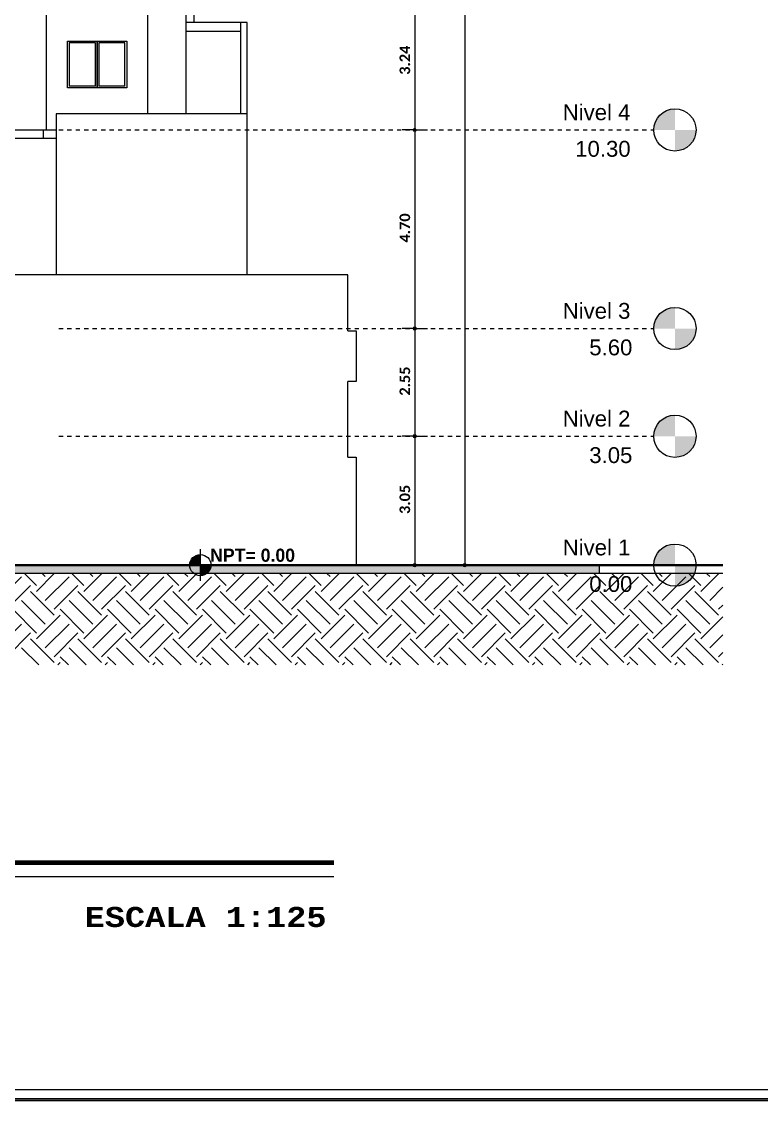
# Model space of a CAD drawing. Header units: metres. Extents: x -144 to 1000, y -717 to 29.
# Drawn here: x 53.29 to 70.79, y -672.35 to -646.82 of the extents above; entities that cross this region are included whole.
import ezdxf

# ---------------------------------------------------------------- set-up
doc = ezdxf.new("R2010")
doc.units = ezdxf.units.M
doc.linetypes.add('Punto 1 mm', pattern=[0.075, 0, -0.075])
doc.layers.get('0').update_dxf_attribs({"color": 1})
for name, color, linetype, lineweight in [('A-ANNO-DIMS', 1, 'Continuous', 9), ('A-DETL', 1, 'Continuous', 9), ('A-DETL-GENF', 1, 'Continuous', 9), ('A-DETL-THIN', 1, 'Continuous', 9), ('A-FLOR', 2, 'Continuous', 9), ('A-FLOR-LEVL', 51, 'Continuous', 9), ('A-GLAZ', 1, 'Continuous', 9), ('A-WALL', 4, 'Continuous', 9), ('G-ANNO-DIMS', 1, 'Continuous', 9), ('G-ANNO-TEXT', 2, 'Continuous', 9), ('G-ANNO-TTLB', 3, 'Continuous', 18), ('G-IMPT', 1, 'Continuous', 9), ('S-COLS', 7, 'Continuous', 9)]:
    doc.layers.add(name, color=color, linetype=linetype, lineweight=lineweight)
doc.styles.add('Arial', font='arial.ttf', dxfattribs={"height": 0.433594})
doc.styles.add('Britannic Bold_B', font='', dxfattribs={"width": 0.7})
doc.styles.add('Calibri_B', font='calibrib.ttf', dxfattribs={"height": 0.165})
doc.styles.add('Courier New_B_8', font='courbd.ttf', dxfattribs={"height": 0.0035})
doc.styles.get('Britannic Bold_B').set_extended_font_data('Britannic Bold', bold=True)

# ---------------------------------------------------------------- blocks, each defined once
blk = doc.blocks.new('tarjeta de nathalie 00')
at = {"layer": 'G-IMPT', "lineweight": 9}
h = blk.add_hatch(color=3, dxfattribs=at)
h.paths.add_polyline_path([(-145.23888, -717.38489), (-145.21019, -717.38489), (-145.21019, -716.89355), (-145.21019, -716.79934), (-145.23888, -716.79934), (-145.23888, -716.89379)])
h.paths.add_polyline_path([(-145.20996, -716.7991), (-145.20996, -717.3851), (-145.2392, -717.3851), (-145.2392, -716.7991)])
h.paths.add_polyline_path([(-145.23902, -717.3868), (-145.20826, -717.3868), (-145.20826, -716.7974), (-145.2392, -716.7974), (-146.09866, -716.7974), (-146.09866, -717.3868)])
h.paths.add_polyline_path([(-145.20795, -716.79707), (-145.20795, -717.3871), (-146.09898, -717.3871), (-146.09898, -716.79707)])
at = {"layer": 'G-ANNO-TTLB', "color": 3}
for p, q in [((-145.20996, -717.3851), (-146.09696, -717.3851)), ((-146.09898, -717.3871), (-145.20795, -717.3871)), ((-146.09898, -717.38713), (-145.20795, -717.38713))]:
    blk.add_line(p, q, dxfattribs=at)
at = {"layer": 'G-ANNO-TTLB'}
blk.add_line((-145.23902, -717.3868), (-146.09866, -717.3868), dxfattribs=at)
blk = doc.blocks.new('WEWE')
at = {"layer": 'A-ANNO-DIMS', "lineweight": 25}
h = blk.add_hatch(color=256, dxfattribs=at)
edge = h.paths.add_edge_path()
edge.add_arc((62.586, -649.382), 0.0312, 0, 360)
h = blk.add_hatch(color=256, dxfattribs=at)
edge = h.paths.add_edge_path()
edge.add_arc((62.586, -649.382), 0.0312, 0, 360)
h = blk.add_hatch(color=256, dxfattribs=at)
edge = h.paths.add_edge_path()
edge.add_arc((62.586, -654.082), 0.0312, 0, 360)
h = blk.add_hatch(color=256, dxfattribs=at)
edge = h.paths.add_edge_path()
edge.add_arc((62.586, -654.082), 0.0312, 0, 360)
h = blk.add_hatch(color=256, dxfattribs=at)
edge = h.paths.add_edge_path()
edge.add_arc((62.586, -656.632), 0.0312, 0, 360)
h = blk.add_hatch(color=256, dxfattribs=at)
edge = h.paths.add_edge_path()
edge.add_arc((62.586, -656.632), 0.0312, 0, 360)
h = blk.add_hatch(color=256, dxfattribs=at)
edge = h.paths.add_edge_path()
edge.add_arc((62.586, -659.682), 0.0312, 0, 360)
h = blk.add_hatch(color=256, dxfattribs=at)
edge = h.paths.add_edge_path()
edge.add_arc((63.768, -659.682), 0.0312, 0, 360)
at = {"layer": 'A-DETL-GENF'}
blk.add_hatch(color=256, dxfattribs=at).paths.add_polyline_path([(59.814, -659.882), (66.951, -659.882), (66.951, -659.682), (32.514, -659.682), (32.514, -659.882), (58.556, -659.882)])
at = {"layer": 'A-FLOR-LEVL'}
h = blk.add_hatch(color=256, dxfattribs=at)
edge = h.paths.add_edge_path()
edge.add_line((68.74, -649.382), (68.24, -649.382))
edge.add_arc((68.74, -649.382), 0.5, 90, 180, ccw=False)
edge.add_line((68.74, -648.882), (68.74, -649.382))
h = blk.add_hatch(color=256, dxfattribs=at)
edge = h.paths.add_edge_path()
edge.add_line((68.74, -649.882), (68.74, -649.382))
edge.add_line((68.74, -649.382), (69.24, -649.382))
edge.add_arc((68.74, -649.382), 0.5, 270, 360, ccw=False)
h = blk.add_hatch(color=256, dxfattribs=at)
edge = h.paths.add_edge_path()
edge.add_line((68.74, -654.082), (68.24, -654.082))
edge.add_arc((68.74, -654.082), 0.5, 90, 180, ccw=False)
edge.add_line((68.74, -653.582), (68.74, -654.082))
h = blk.add_hatch(color=256, dxfattribs=at)
edge = h.paths.add_edge_path()
edge.add_line((68.74, -654.582), (68.74, -654.082))
edge.add_line((68.74, -654.082), (69.24, -654.082))
edge.add_arc((68.74, -654.082), 0.5, 270, 360, ccw=False)
h = blk.add_hatch(color=256, dxfattribs=at)
edge = h.paths.add_edge_path()
edge.add_line((68.74, -656.632), (68.24, -656.632))
edge.add_arc((68.74, -656.632), 0.5, 90, 180, ccw=False)
edge.add_line((68.74, -656.132), (68.74, -656.632))
h = blk.add_hatch(color=256, dxfattribs=at)
edge = h.paths.add_edge_path()
edge.add_line((68.74, -657.132), (68.74, -656.632))
edge.add_line((68.74, -656.632), (69.24, -656.632))
edge.add_arc((68.74, -656.632), 0.5, 270, 360, ccw=False)
h = blk.add_hatch(color=256, dxfattribs=at)
edge = h.paths.add_edge_path()
edge.add_line((68.74, -659.682), (68.24, -659.682))
edge.add_arc((68.74, -659.682), 0.5, 90, 180, ccw=False)
edge.add_line((68.74, -659.182), (68.74, -659.682))
h = blk.add_hatch(color=256, dxfattribs=at)
edge = h.paths.add_edge_path()
edge.add_line((68.74, -660.182), (68.74, -659.682))
edge.add_line((68.74, -659.682), (69.24, -659.682))
edge.add_arc((68.74, -659.682), 0.5, 270, 360, ccw=False)
at = {"layer": 'G-ANNO-DIMS'}
h = blk.add_hatch(color=256, dxfattribs=at)
edge = h.paths.add_edge_path()
edge.add_line((57.515, -659.682), (57.265, -659.682))
edge.add_arc((57.515, -659.682), 0.25, 90, 180, ccw=False)
edge.add_line((57.515, -659.432), (57.515, -659.682))
h = blk.add_hatch(color=256, dxfattribs=at)
edge = h.paths.add_edge_path()
edge.add_line((57.515, -659.682), (57.765, -659.682))
edge.add_arc((57.515, -659.682), 0.25, -90, 0, ccw=False)
edge.add_line((57.515, -659.932), (57.515, -659.682))
at = {"layer": 'A-ANNO-DIMS'}
for p, q in [((63.768, -613.742), (63.768, -659.682)), ((62.586, -646.142), (62.586, -649.382)), ((62.586, -649.382), (62.286, -649.382)), ((62.586, -649.382), (62.286, -649.382)), ((62.586, -649.382), (62.886, -649.382)), ((62.586, -649.382), (62.586, -654.082)), ((62.586, -649.382), (62.886, -649.382)), ((62.586, -654.082), (62.286, -654.082)), ((62.586, -654.082), (62.286, -654.082)), ((62.586, -654.082), (62.886, -654.082)), ((62.586, -654.082), (62.586, -656.632)), ((62.586, -654.082), (62.886, -654.082)), ((62.586, -656.632), (62.286, -656.632)), ((62.586, -656.632), (62.286, -656.632)), ((62.586, -656.632), (62.886, -656.632)), ((62.586, -656.632), (62.586, -659.682)), ((62.586, -656.632), (62.886, -656.632)), ((62.586, -659.682), (62.286, -659.682)), ((62.586, -659.682), (62.886, -659.682)), ((63.768, -659.682), (63.468, -659.682)), ((63.768, -659.682), (64.068, -659.682))]:
    blk.add_line(p, q, dxfattribs=at)
at = {"layer": 'A-ANNO-DIMS', "lineweight": 25}
for centre in [(62.586, -649.382), (62.586, -649.382), (62.586, -654.082), (62.586, -654.082), (62.586, -656.632), (62.586, -656.632), (62.586, -659.682), (63.768, -659.682)]:
    blk.add_circle(centre, 0.0312, dxfattribs=at)
at = {"layer": 'A-DETL-GENF', "color": 252, "true_color": 0x959595}
for p, q in [((52.726, -660.517), (53.287, -659.956)), ((53.637, -660.166), (53.353, -659.882)), ((53.637, -660.306), (54.061, -659.882)), ((53.848, -659.955), (53.775, -659.882)), ((53.848, -660.517), (54.41, -659.956)), ((54.76, -660.166), (54.476, -659.882)), ((54.76, -660.306), (55.184, -659.882)), ((54.971, -659.955), (54.898, -659.882)), ((54.971, -660.517), (55.532, -659.956)), ((55.882, -660.166), (55.598, -659.882)), ((55.882, -660.306), (56.307, -659.882)), ((56.093, -659.955), (56.02, -659.882)), ((56.093, -660.517), (56.655, -659.956)), ((57.005, -660.166), (56.721, -659.882)), ((57.005, -660.306), (57.429, -659.882)), ((57.216, -659.955), (57.143, -659.882)), ((57.216, -660.517), (57.777, -659.956)), ((58.128, -660.166), (57.843, -659.882)), ((58.128, -660.306), (58.552, -659.882)), ((58.338, -659.955), (58.265, -659.882)), ((58.338, -660.517), (58.9, -659.956)), ((59.25, -660.166), (58.966, -659.882)), ((59.25, -660.306), (59.674, -659.882)), ((59.461, -659.955), (59.388, -659.882)), ((59.461, -660.517), (60.022, -659.956)), ((60.373, -660.166), (60.089, -659.882)), ((60.373, -660.306), (60.797, -659.882)), ((60.583, -659.955), (60.51, -659.882)), ((60.583, -660.517), (61.145, -659.956)), ((61.495, -660.166), (61.211, -659.882)), ((61.495, -660.306), (61.919, -659.882)), ((61.706, -659.955), (61.633, -659.882)), ((61.706, -660.517), (62.267, -659.956)), ((62.618, -660.166), (62.334, -659.882)), ((62.618, -660.306), (63.042, -659.882)), ((62.829, -659.955), (62.755, -659.882)), ((62.829, -660.517), (63.39, -659.956)), ((63.74, -660.166), (63.456, -659.882)), ((63.74, -660.306), (64.164, -659.882)), ((63.951, -659.955), (63.878, -659.882)), ((63.951, -660.517), (64.512, -659.956)), ((64.863, -660.166), (64.579, -659.882)), ((64.863, -660.306), (65.287, -659.882)), ((65.074, -659.955), (65.001, -659.882)), ((65.074, -660.517), (65.635, -659.956)), ((65.985, -660.166), (65.701, -659.882)), ((65.985, -660.306), (66.409, -659.882)), ((66.196, -659.955), (66.123, -659.882)), ((66.196, -660.517), (66.757, -659.956)), ((67.108, -660.166), (66.824, -659.882)), ((67.108, -660.306), (67.532, -659.882)), ((67.319, -659.955), (67.246, -659.882)), ((67.319, -660.517), (67.88, -659.956)), ((68.23, -660.166), (67.946, -659.882)), ((68.23, -660.306), (68.654, -659.882)), ((68.441, -659.955), (68.368, -659.882)), ((68.441, -660.517), (69.002, -659.956)), ((69.353, -660.166), (69.069, -659.882)), ((69.353, -660.306), (69.777, -659.882)), ((69.564, -659.955), (69.491, -659.882)), ((52.936, -660.727), (53.497, -660.166)), ((54.059, -660.868), (53.497, -660.306)), ((54.059, -660.727), (54.62, -660.166)), ((55.181, -660.868), (54.62, -660.306)), ((55.181, -660.727), (55.743, -660.166)), ((56.304, -660.868), (55.743, -660.306)), ((56.304, -660.727), (56.865, -660.166)), ((57.426, -660.868), (56.865, -660.306)), ((57.426, -660.727), (57.988, -660.166)), ((58.549, -660.868), (57.988, -660.306)), ((58.549, -660.727), (59.11, -660.166)), ((59.671, -660.868), (59.11, -660.306)), ((59.671, -660.727), (60.233, -660.166)), ((60.794, -660.868), (60.233, -660.306)), ((60.794, -660.727), (61.355, -660.166)), ((61.916, -660.868), (61.355, -660.306)), ((61.916, -660.727), (62.478, -660.166)), ((63.039, -660.868), (62.478, -660.306)), ((63.039, -660.727), (63.6, -660.166)), ((64.162, -660.868), (63.6, -660.306)), ((64.162, -660.727), (64.723, -660.166)), ((65.284, -660.868), (64.723, -660.306)), ((65.284, -660.727), (65.845, -660.166)), ((66.407, -660.868), (65.845, -660.306)), ((66.407, -660.727), (66.968, -660.166)), ((67.529, -660.868), (66.968, -660.306)), ((67.529, -660.727), (68.09, -660.166)), ((68.652, -660.868), (68.09, -660.306)), ((68.652, -660.727), (69.213, -660.166)), ((69.774, -660.868), (69.213, -660.306)), ((69.564, -660.517), (69.875, -660.205)), ((53.848, -661.078), (53.287, -660.516)), ((54.971, -661.078), (54.41, -660.516)), ((56.093, -661.078), (55.532, -660.516)), ((57.216, -661.078), (56.655, -660.516)), ((58.338, -661.078), (57.777, -660.516)), ((59.461, -661.078), (58.9, -660.516)), ((60.583, -661.078), (60.022, -660.516)), ((61.706, -661.078), (61.145, -660.516)), ((62.829, -661.078), (62.267, -660.516)), ((63.951, -661.078), (63.39, -660.516)), ((65.074, -661.078), (64.512, -660.516)), ((66.196, -661.078), (65.635, -660.516)), ((67.319, -661.078), (66.757, -660.516)), ((68.441, -661.078), (67.88, -660.516)), ((69.564, -661.078), (69.002, -660.516)), ((53.637, -661.289), (53.076, -660.727)), ((54.76, -661.289), (54.199, -660.727)), ((55.882, -661.289), (55.321, -660.727)), ((57.005, -661.289), (56.444, -660.727)), ((58.128, -661.289), (57.566, -660.727)), ((59.25, -661.289), (58.689, -660.727)), ((60.373, -661.289), (59.811, -660.727)), ((61.495, -661.289), (60.934, -660.727)), ((62.618, -661.289), (62.056, -660.727)), ((63.74, -661.289), (63.179, -660.727)), ((64.863, -661.289), (64.301, -660.727)), ((65.985, -661.289), (65.424, -660.727)), ((67.108, -661.289), (66.547, -660.727)), ((68.23, -661.289), (67.669, -660.727)), ((69.353, -661.289), (68.792, -660.727)), ((69.774, -660.727), (69.875, -660.626)), ((52.726, -661.64), (53.287, -661.078)), ((53.637, -661.429), (54.199, -660.867)), ((53.848, -661.64), (54.41, -661.078)), ((54.76, -661.429), (55.321, -660.867)), ((54.971, -661.64), (55.532, -661.078)), ((55.882, -661.429), (56.444, -660.867)), ((56.093, -661.64), (56.655, -661.078)), ((57.005, -661.429), (57.566, -660.867)), ((57.216, -661.64), (57.777, -661.078)), ((58.128, -661.429), (58.689, -660.867)), ((58.338, -661.64), (58.9, -661.078)), ((59.25, -661.429), (59.811, -660.867)), ((59.461, -661.64), (60.022, -661.078)), ((60.373, -661.429), (60.934, -660.867)), ((60.583, -661.64), (61.145, -661.078)), ((61.495, -661.429), (62.056, -660.867)), ((61.706, -661.64), (62.267, -661.078)), ((62.618, -661.429), (63.179, -660.867)), ((62.829, -661.64), (63.39, -661.078)), ((63.74, -661.429), (64.301, -660.867)), ((63.951, -661.64), (64.512, -661.078)), ((64.863, -661.429), (65.424, -660.867)), ((65.074, -661.64), (65.635, -661.078)), ((65.985, -661.429), (66.547, -660.867)), ((66.196, -661.64), (66.757, -661.078)), ((67.108, -661.429), (67.669, -660.867)), ((67.319, -661.64), (67.88, -661.078)), ((68.23, -661.429), (68.792, -660.867)), ((68.441, -661.64), (69.002, -661.078)), ((69.353, -661.429), (69.875, -660.906)), ((52.936, -661.85), (53.497, -661.288)), ((54.059, -661.85), (54.62, -661.288)), ((55.181, -661.85), (55.743, -661.288)), ((56.304, -661.85), (56.865, -661.288)), ((57.426, -661.85), (57.988, -661.288)), ((58.549, -661.85), (59.11, -661.288)), ((59.671, -661.85), (60.233, -661.288)), ((60.794, -661.85), (61.355, -661.288)), ((61.916, -661.85), (62.478, -661.288)), ((63.039, -661.85), (63.6, -661.288)), ((64.162, -661.85), (64.723, -661.288)), ((65.284, -661.85), (65.845, -661.288)), ((66.407, -661.85), (66.968, -661.288)), ((67.529, -661.85), (68.09, -661.288)), ((68.652, -661.85), (69.213, -661.288)), ((69.564, -661.64), (69.875, -661.328)), ((54.059, -661.99), (53.497, -661.429)), ((55.181, -661.99), (54.62, -661.429)), ((56.304, -661.99), (55.743, -661.429)), ((57.426, -661.99), (56.865, -661.429)), ((58.549, -661.99), (57.988, -661.429)), ((59.671, -661.99), (59.11, -661.429)), ((60.794, -661.99), (60.233, -661.429)), ((61.916, -661.99), (61.355, -661.429)), ((63.039, -661.99), (62.478, -661.429)), ((64.162, -661.99), (63.6, -661.429)), ((65.284, -661.99), (64.723, -661.429)), ((66.407, -661.99), (65.845, -661.429)), ((67.529, -661.99), (66.968, -661.429)), ((68.652, -661.99), (68.09, -661.429)), ((69.774, -661.99), (69.213, -661.429)), ((53.692, -662.044), (53.287, -661.639)), ((54.393, -662.044), (54.199, -661.85)), ((54.815, -662.044), (54.41, -661.639)), ((55.515, -662.044), (55.321, -661.85)), ((55.937, -662.044), (55.532, -661.639)), ((56.638, -662.044), (56.444, -661.85)), ((57.06, -662.044), (56.655, -661.639)), ((57.76, -662.044), (57.566, -661.85)), ((58.182, -662.044), (57.777, -661.639)), ((58.883, -662.044), (58.689, -661.85)), ((59.305, -662.044), (58.9, -661.639)), ((60.005, -662.044), (59.811, -661.85)), ((60.427, -662.044), (60.022, -661.639)), ((61.128, -662.044), (60.934, -661.85)), ((61.55, -662.044), (61.145, -661.639)), ((62.25, -662.044), (62.056, -661.85)), ((62.672, -662.044), (62.267, -661.639)), ((63.373, -662.044), (63.179, -661.85)), ((63.795, -662.044), (63.39, -661.639)), ((64.495, -662.044), (64.301, -661.85)), ((64.917, -662.044), (64.512, -661.639)), ((65.618, -662.044), (65.424, -661.85)), ((66.04, -662.044), (65.635, -661.639)), ((66.74, -662.044), (66.547, -661.85)), ((67.162, -662.044), (66.757, -661.639)), ((67.863, -662.044), (67.669, -661.85)), ((68.285, -662.044), (67.88, -661.639)), ((68.986, -662.044), (68.792, -661.85)), ((69.407, -662.044), (69.002, -661.639)), ((69.774, -661.85), (69.875, -661.748)), ((54.145, -662.044), (54.199, -661.99)), ((55.267, -662.044), (55.321, -661.99)), ((56.39, -662.044), (56.444, -661.99)), ((57.512, -662.044), (57.566, -661.99)), ((58.635, -662.044), (58.689, -661.99)), ((59.757, -662.044), (59.811, -661.99)), ((60.88, -662.044), (60.934, -661.99)), ((62.002, -662.044), (62.056, -661.99)), ((63.125, -662.044), (63.179, -661.99)), ((64.247, -662.044), (64.301, -661.99)), ((65.37, -662.044), (65.424, -661.99)), ((66.493, -662.044), (66.547, -661.99)), ((67.615, -662.044), (67.669, -661.99)), ((68.738, -662.044), (68.792, -661.99)), ((69.86, -662.044), (69.875, -662.029))]:
    blk.add_line(p, q, dxfattribs=at)
at = {"layer": 'A-DETL-THIN'}
for p, q in [((32.514, -659.682), (66.951, -659.682)), ((66.951, -659.682), (66.951, -659.882)), ((69.875, -659.882), (32.514, -659.882)), ((66.951, -659.882), (32.514, -659.882))]:
    blk.add_line(p, q, dxfattribs=at)
at = {"layer": 'A-FLOR'}
for p, q in [((57.173, -647.042), (58.473, -647.042)), ((54.102, -649.582), (52.224, -649.582)), ((53.798, -649.382), (53.798, -649.582)), ((53.873, -649.382), (54.102, -649.382))]:
    blk.add_line(p, q, dxfattribs=at)
at = {"layer": 'A-FLOR', "lineweight": 35}
blk.add_line((69.875, -659.682), (33.913, -659.682), dxfattribs=at)
at = {"layer": 'A-FLOR-LEVL', "color": 251, "linetype": 'Punto 1 mm', "true_color": 0x6c6c6c}
for p, q in [((54.168, -649.382), (68.24, -649.382)), ((54.168, -654.082), (68.24, -654.082)), ((54.168, -656.632), (68.24, -656.632)), ((54.168, -659.682), (68.24, -659.682))]:
    blk.add_line(p, q, dxfattribs=at)
at = {"layer": 'A-FLOR-LEVL'}
for centre in [(68.74, -649.382), (68.74, -654.082), (68.74, -656.632), (68.74, -659.682)]:
    blk.add_circle(centre, 0.5, dxfattribs=at)
at = {"layer": 'A-GLAZ'}
for p, q in [((55.073, -648.382), (55.073, -647.282)), ((55.073, -647.282), (55.073, -648.382)), ((55.033, -647.322), (54.413, -647.322)), ((54.413, -647.322), (54.413, -648.342)), ((55.033, -648.342), (55.033, -647.322)), ((55.733, -647.322), (55.113, -647.322)), ((55.113, -647.322), (55.113, -648.342)), ((55.733, -648.342), (55.733, -647.322)), ((55.033, -648.342), (54.413, -648.342)), ((55.733, -648.342), (55.113, -648.342))]:
    blk.add_line(p, q, dxfattribs=at)
at = {"layer": 'A-WALL'}
for p, q in [((56.273, -649.002), (56.273, -633.182)), ((53.873, -649.382), (53.873, -646.142)), ((57.373, -646.842), (57.373, -646.142)), ((58.623, -646.842), (57.173, -646.842)), ((58.473, -649.002), (58.473, -646.842)), ((58.623, -652.814), (58.623, -646.842)), ((54.373, -648.382), (54.373, -647.282)), ((54.373, -647.282), (55.773, -647.282)), ((55.773, -647.282), (55.773, -648.382)), ((55.773, -648.382), (54.373, -648.382)), ((58.623, -649.002), (54.102, -649.002)), ((54.102, -649.002), (54.102, -652.814)), ((52.224, -649.382), (53.873, -649.382)), ((61, -652.814), (51.55, -652.814)), ((61, -654.133), (61, -652.814)), ((61.199, -654.133), (61.199, -655.333)), ((61, -657.128), (61, -655.333)), ((61.199, -657.128), (61.199, -659.682))]:
    blk.add_line(p, q, dxfattribs=at)
at = {"layer": 'A-WALL', "color": 251, "true_color": 0x666666}
for p, q in [((61, -654.133), (61.199, -654.133)), ((61.199, -655.333), (61, -655.333)), ((61, -657.128), (61.199, -657.128))]:
    blk.add_line(p, q, dxfattribs=at)
at = {"layer": 'G-ANNO-DIMS'}
for p, q in [((57.515, -660.057), (57.515, -659.307)), ((57.14, -659.682), (59.265, -659.682))]:
    blk.add_line(p, q, dxfattribs=at)
blk.add_circle((57.515, -659.682), 0.25, dxfattribs=at)
at = {"layer": 'S-COLS'}
for p, q in [((57.173, -613.793), (57.173, -649.002)), ((56.273, -649.002), (56.273, -617.182))]:
    blk.add_line(p, q, dxfattribs=at)
at = {"layer": 'A-ANNO-DIMS', "char_height": 0.25, "width": 0.75273, "attachment_point": 1, "rotation": 90, "line_spacing_factor": 1.158048, "style": 'Calibri_B'}
for s, insert in [('3.24', (62.227, -648.076)), ('4.70', (62.227, -652.046)), ('2.55', (62.227, -655.671)), ('3.05', (62.227, -658.471))]:
    blk.add_mtext(s, dxfattribs=dict(at, insert=insert))
at = {"layer": 'A-FLOR-LEVL', "style": 'Arial'}
for s, p in [('Nivel 4', (66.087, -649.151)), ('10.30', (66.382, -650.016)), ('Nivel 3', (66.087, -653.851)), ('5.60', (66.715, -654.716)), ('Nivel 2', (66.087, -656.401)), ('3.05', (66.715, -657.266)), ('Nivel 1', (66.087, -659.451)), ('0.00', (66.715, -660.316))]:
    blk.add_text(s, height=0.375, dxfattribs=at).set_placement(p)
at = {"layer": 'G-ANNO-DIMS', "style": 'Britannic Bold_B'}
blk.add_text('%%UNPT= 0.00', height=0.3125, dxfattribs=at).set_placement((57.746, -659.604))

msp = doc.modelspace()

# ---------------------------------------------------------------- block references
at = {"xscale": 124.1004357506149, "yscale": 124.1004357506149, "zscale": 124.1004357506149}
msp.add_blockref('tarjeta de nathalie 00', (18106.759, 88355.704), dxfattribs=at)

# ---------------------------------------------------------------- next in the draw order: linework, layer by layer
at = {"layer": 'A-DETL', "lineweight": 100, "ltscale": 100}
msp.add_line((32.007, -666.721), (60.673, -666.721), dxfattribs=at)
at = {"layer": 'A-DETL-THIN', "lineweight": 18}
msp.add_line((32.007, -667.052), (60.673, -667.052), dxfattribs=at)

# ---------------------------------------------------------------- next in the draw order: block references
at = {"color": 3}
msp.add_blockref('WEWE', (0, 0), dxfattribs=at)

# ---------------------------------------------------------------- next in the draw order: texts
at = {"layer": 'G-ANNO-TEXT', "style": 'Courier New_B_8'}
msp.add_text('ESCALA 1:125', height=0.47575, dxfattribs=at).set_placement((54.779, -668.247))

doc.saveas('drawing.dxf')
